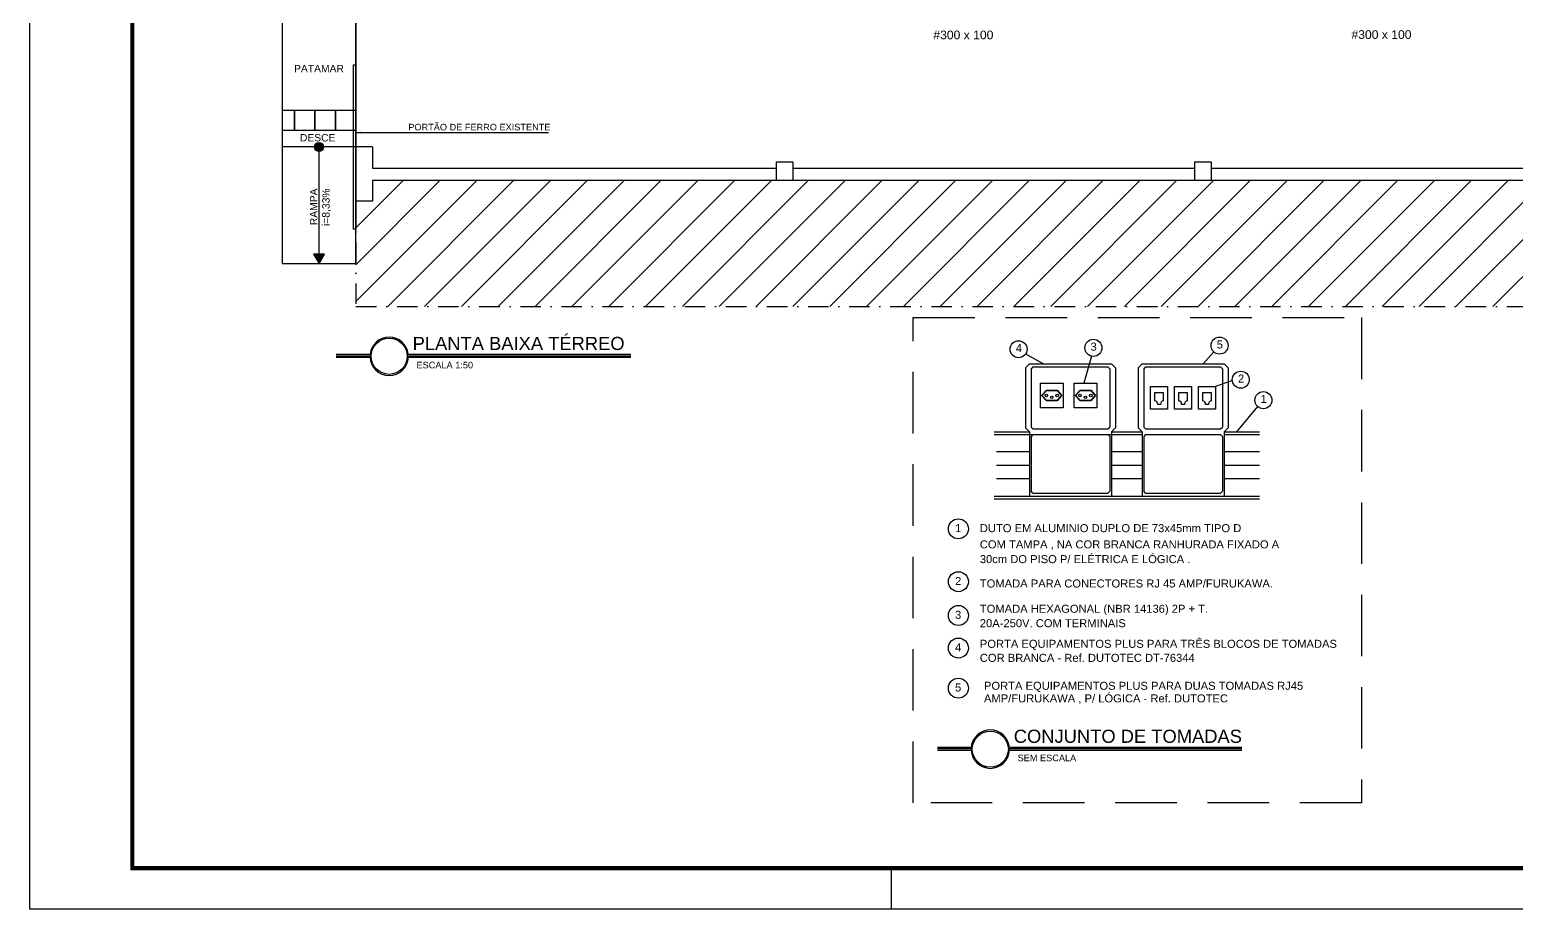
# Model space of a CAD drawing. Header units: millimetres. Extents: x 55 to 8505, y 218 to 3188.
# Drawn here: x 55 to 1867, y 218 to 1290 of the extents above; entities that cross this region are included whole.
import ezdxf
from ezdxf.enums import TextEntityAlignment as Align

# ---------------------------------------------------------------- set-up
doc = ezdxf.new("R2010")
doc.units = ezdxf.units.MM
doc.linetypes.add('DASHDOT2', pattern=[0.5, 0.25, -0.125, 0, -0.125])
doc.linetypes.add('HIDDEN', pattern=[0.375, 0.25, -0.125])
for name, color, linetype in [('03', 3, 'Continuous'), ('07', 7, 'Continuous'), ('ARQ', 8, 'Continuous'), ('LEGENDA', 7, 'Continuous'), ('OUTROS', 3, 'Continuous'), ('ptotel', 3, 'Continuous'), ('TELECO', 6, 'Continuous'), ('texto01', 3, 'Continuous')]:
    doc.layers.add(name, color=color, linetype=linetype)
doc.layers.add('M-Textos fios', color=7, linetype='Continuous', lineweight=20)
doc.layers.add('TEXTO', color=7, linetype='Continuous', lineweight=20)
doc.styles.add('Arial', font='Arial.ttf')
doc.styles.get("Standard").update_dxf_attribs({"font": 'Arial.ttf'})
doc.dimstyles.new('COTA 50', dxfattribs={"dimscale": 0.5, "dimtxt": 16, "dimasz": 12, "dimexe": 16, "dimexo": 10, "dimgap": 5, "dimtad": 1, "dimrnd": 0.5, "dimtxsty": 'Arial', "dimblk": 'ARCHTICK', "dimcen": 2.5, "dimdle": 16, "dimclrd": 8, "dimclre": 8, "dimclrt": 7, "dimadec": 0, "dimazin": 0, "dimtfac": 1, "dimtmove": 1, "dimatfit": 3, "dimfxl": 1, "dimarcsym": 0})

# ---------------------------------------------------------------- blocks, each defined once
blk = doc.blocks.new('A1 sem aba')
at = {"layer": 'LEGENDA'}
blk.add_line((-148, 1), (-148, 0), dxfattribs=at)
blk.add_lwpolyline([(-169, 59.4), (0, 59.4), (0, 0), (-169, 0), (-169, 59.4)], close=True, dxfattribs=at)
at = {"layer": 'LEGENDA', "const_width": 0.1}
blk.add_lwpolyline([(-1, 58.4), (-1, 1), (-166.5, 1), (-166.5, 58.4)], close=True, dxfattribs=at)
blk = doc.blocks.new('_ArchTick')
at = {"layer": 'TEXTO', "color": 0, "const_width": 0.15}
blk.add_lwpolyline([(-0.5, -0.5), (0.5, 0.5)], dxfattribs=at)

msp = doc.modelspace()

# ---------------------------------------------------------------- hatches: boundary and pattern name
at = {"layer": 'ARQ'}
h = msp.add_hatch(color=8, dxfattribs=at)
edge = h.paths.add_edge_path()
edge.add_arc((407.555, 1146.828), 5.55, 0, 360)
h = msp.add_hatch(dxfattribs=at)
h.set_pattern_fill('ANSI31', color=8, scale=10, style=0)
h.set_pattern_definition([(45, (452.555, 823.84), (-22.45064, 22.45064), [])])
edge = h.paths.add_edge_path(flags=16)
edge.add_line((2999.555, 1105.828), (2902.555, 1105.828))
edge.add_arc((3002.555, 1105.828), 100, 180, 268.280869)
edge.add_line((2999.555, 1005.873), (2999.555, 1105.828))
h.paths.add_polyline_path([(5570.555, 1095.828), (5530.555, 1095.828), (5530.555, 952.335), (5570.555, 952.335)])
h.paths.add_polyline_path([(5518.555, 1095.828), (5103.555, 1095.828), (5077.555, 1095.828), (5077.555, 1085.828), (5077.555, 952.335), (5518.555, 952.335)])
edge = h.paths.add_edge_path()
edge.add_line((5077.555, 1085.828), (5057.555, 1085.828))
edge.add_line((5057.555, 1085.828), (5057.555, 1105.828))
edge.add_line((5057.555, 1105.828), (4312.555, 1105.828))
edge.add_line((4312.555, 1105.828), (4312.555, 1055.828))
edge.add_line((4312.555, 1055.828), (4297.555, 1055.828))
edge.add_line((4297.555, 1055.828), (4297.555, 1105.828))
edge.add_line((4297.555, 1105.828), (3022.555, 1105.828))
edge.add_line((3022.555, 1105.828), (3005.055, 1105.828))
edge.add_line((3005.055, 1105.828), (3002.555, 1105.828))
edge.add_line((3002.555, 1105.828), (3002.555, 1005.828))
edge.add_line((3002.555, 1005.828), (2999.555, 1005.828))
edge.add_line((2999.555, 1005.828), (2999.555, 1005.873))
edge.add_arc((3002.555, 1105.828), 100, 180, 268.280869, ccw=False)
edge.add_line((2902.555, 1105.828), (472.555, 1105.828))
edge.add_line((472.555, 1105.828), (472.555, 1080.828))
edge.add_line((472.555, 1080.828), (452.555, 1080.828))
edge.add_line((452.555, 1080.828), (452.555, 952.335))
edge.add_line((452.555, 952.335), (5077.555, 952.335))
edge.add_line((5077.555, 952.335), (5077.555, 1085.828))
edge = h.paths.add_edge_path(flags=17)
edge.add_line((3002.555, 1105.828), (2999.555, 1105.828))
edge.add_line((2999.555, 1105.828), (2999.555, 1005.873))
edge.add_arc((3002.555, 1105.828), 100, 268.280869, 270)
edge.add_line((3002.555, 1005.828), (3002.555, 1105.828))
h.paths.add_polyline_path([(5570.555, 952.335), (5587.229, 952.335), (5587.229, 1095.828), (5570.555, 1095.828)])
h.paths.add_polyline_path([(5518.555, 952.335), (5530.555, 952.335), (5530.555, 1095.828), (5518.555, 1095.828)])
msp.add_hatch(color=8, dxfattribs=at).paths.add_polyline_path([(407.555, 1004.828), (414.176, 1016.295), (400.935, 1016.295)])

# ---------------------------------------------------------------- linework, layer by layer
at = {"layer": '03', "linetype": 'ByBlock'}
for p, q in [((1288.296, 844.05), (1294.193, 850.551)), ((1294.193, 837.549), (1288.296, 844.05)), ((1288.959, 844.05), (1294.411, 850.059)), ((1294.411, 838.041), (1288.959, 844.05)), ((1294.193, 850.551), (1307.299, 850.551)), ((1307.299, 837.549), (1294.193, 837.549)), ((1294.411, 850.059), (1307.081, 850.059)), ((1307.081, 838.041), (1294.411, 838.041)), ((1307.081, 850.059), (1312.533, 844.05)), ((1312.533, 844.05), (1307.081, 838.041)), ((1307.299, 850.551), (1313.196, 844.05)), ((1313.196, 844.05), (1307.299, 837.549)), ((1329.32, 844.05), (1335.218, 850.551)), ((1335.218, 837.549), (1329.32, 844.05)), ((1329.984, 844.05), (1335.435, 850.059)), ((1335.435, 838.041), (1329.984, 844.05)), ((1335.218, 850.551), (1348.324, 850.551)), ((1348.324, 837.549), (1335.218, 837.549)), ((1335.435, 850.059), (1348.106, 850.059)), ((1348.106, 838.041), (1335.435, 838.041)), ((1348.106, 850.059), (1353.557, 844.05)), ((1353.557, 844.05), (1348.106, 838.041)), ((1348.324, 850.551), (1354.221, 844.05)), ((1354.221, 844.05), (1348.324, 837.549))]:
    msp.add_line(p, q, dxfattribs=at)
for centre, radius in [((1294.193, 844.05), 1.52), ((1300.746, 841.817, -876.096), 1.523), ((1307.299, 844.05), 1.723), ((1335.218, 844.05), 1.52), ((1341.771, 841.817, -876.096), 1.523), ((1348.324, 844.05), 1.723)]:
    msp.add_circle(centre, radius, dxfattribs=at)
at = {"layer": '07'}
for p, q in [((1268.896, 894.628), (1290.476, 882.468)), ((1349.379, 891.971), (1339.668, 859.257)), ((1498.253, 897.217), (1484.752, 882.26)), ((1520.864, 862.253), (1500.469, 854.982)), ((1551.585, 830.803), (1526.038, 799.847))]:
    msp.add_line(p, q, dxfattribs=at)
at = {"layer": '07', "linetype": 'Continuous'}
for centre, radius in [((1260.267, 900.376), 10.368), ((1351.453, 902.13), 10.368), ((1505.326, 904.798), 10.368), ((1531.176, 863.329), 10.368), ((1558.659, 838.384), 10.368), ((1186.908, 681.635), 12.193), ((1186.908, 617.247), 12.193), ((1186.908, 576.088), 12.193), ((1186.908, 536.397), 12.193), ((1186.908, 487.533), 12.193)]:
    msp.add_circle(centre, radius, dxfattribs=at)
at = {"layer": 'ARQ', "color": 8}
for p, q in [((452.555, 1366.828), (452.555, 1146.828)), ((472.555, 1146.828), (452.555, 1146.828)), ((428.559, 894.399), (469.798, 894.399)), ((428.559, 892.532), (471.066, 892.532)), ((428.559, 890.665), (469.683, 890.665)), ((515.043, 892.532), (787.658, 892.532)), ((516.311, 894.399), (787.658, 894.399)), ((516.427, 890.665), (787.658, 890.665)), ((1161.326, 415.817), (1202.565, 415.817)), ((1161.326, 413.951), (1203.834, 413.951)), ((1161.326, 412.084), (1202.45, 412.084)), ((1247.811, 413.951), (1532.292, 413.951)), ((1249.079, 415.817), (1532.292, 415.817)), ((1249.194, 412.084), (1532.292, 412.084))]:
    msp.add_line(p, q, dxfattribs=at)
at = {"layer": 'ARQ', "color": 8, "linetype": 'DASHDOT2', "ltscale": 100}
msp.add_line((452.555, 952.335), (5587.304, 952.335), dxfattribs=at)
at = {"layer": 'ARQ', "color": 8}
for points in [[(452.555, 1366.828), (362.555, 1366.828), (362.555, 1004.828), (452.555, 1004.828)], [(377.555, 1191.828), (402.555, 1191.828), (402.555, 1166.828), (377.555, 1166.828)], [(402.555, 1191.828), (427.555, 1191.828), (427.555, 1166.828), (402.555, 1166.828)], [(427.555, 1191.828), (452.555, 1191.828), (452.555, 1166.828), (427.555, 1166.828)], [(362.555, 1146.828), (362.555, 1004.828), (452.555, 1004.828), (452.555, 1146.828)], [(407.555, 1004.828), (414.176, 1016.295), (400.935, 1016.295)]]:
    msp.add_lwpolyline(points, close=True, dxfattribs=at)
for points in [[(452.555, 1366.828), (362.555, 1366.828), (362.555, 1146.828)], [(449.555, 1246.828), (452.555, 1246.828), (452.555, 1046.828), (449.555, 1046.828), (449.555, 1246.828)], [(362.555, 1191.828), (377.555, 1191.828), (377.555, 1166.828), (362.555, 1166.828)], [(407.555, 1004.828), (407.555, 1146.828)]]:
    msp.add_lwpolyline(points, dxfattribs=at)
at = {"layer": 'ARQ', "color": 8, "linetype": 'Continuous'}
for points in [[(2515.055, 1120.828), (2902.555, 1120.828), (2902.555, 1105.828), (472.555, 1105.828), (472.555, 1080.828), (452.555, 1080.828), (452.555, 1146.828)], [(472.555, 1146.828), (472.555, 1120.828), (965.055, 1120.828)], [(985.055, 1120.828), (1475.055, 1120.828)], [(1495.055, 1120.828), (1985.055, 1120.828)]]:
    msp.add_lwpolyline(points, dxfattribs=at)
for points in [[(965.055, 1128.828), (985.055, 1128.828), (985.055, 1105.828), (965.055, 1105.828)], [(1475.055, 1128.828), (1495.055, 1128.828), (1495.055, 1105.828), (1475.055, 1105.828)]]:
    msp.add_lwpolyline(points, close=True, dxfattribs=at)
at = {"layer": 'ARQ', "color": 8, "linetype": 'DASHDOT2', "ltscale": 100}
msp.add_lwpolyline([(452.555, 1080.828), (452.555, 952.335)], dxfattribs=at)
at = {"layer": 'ARQ', "color": 8}
for centre, radius in [((407.555, 1146.828), 5.55), ((493.055, 891.813), 22), ((1225.822, 413.232), 22)]:
    msp.add_circle(centre, radius, dxfattribs=at)
for centre, start, end in [((493.055, 891.813), 6.343055, 173.656945), ((493.055, 891.813), 182.81223, 357.18777), ((1225.822, 413.232), 6.343055, 173.656945), ((1225.822, 413.232), 182.81223, 357.18777)]:
    msp.add_arc(centre, 23.4, start, end, dxfattribs=at)
at = {"layer": 'OUTROS'}
for p, q in [((1273.429, 882.468), (1268.542, 877.581)), ((1268.542, 877.581), (1268.542, 804.734)), ((1273.429, 882.468), (1373.653, 882.468)), ((1277.793, 879.012), (1275.454, 876.673)), ((1275.454, 876.673), (1275.454, 805.642)), ((1277.793, 879.012), (1369.289, 879.012)), ((1369.289, 879.012), (1371.629, 876.673)), ((1371.629, 876.673), (1371.629, 805.642)), ((1373.653, 882.468), (1378.541, 877.581)), ((1378.541, 877.581), (1378.541, 804.734)), ((1410.761, 882.468), (1405.874, 877.581)), ((1405.874, 877.581), (1405.874, 804.734)), ((1410.761, 882.468), (1510.986, 882.468)), ((1415.125, 879.012), (1412.786, 876.673)), ((1412.786, 876.673), (1412.786, 805.642)), ((1415.125, 879.012), (1506.622, 879.012)), ((1506.622, 879.012), (1508.961, 876.673)), ((1508.961, 876.673), (1508.961, 805.642)), ((1510.986, 882.468), (1515.873, 877.581)), ((1515.873, 877.581), (1515.873, 804.734)), ((1286.922, 859.257), (1314.57, 859.257)), ((1286.922, 828.844), (1286.922, 859.257)), ((1314.57, 859.257), (1314.57, 828.844)), ((1327.947, 828.844), (1327.947, 859.257)), ((1327.947, 859.257), (1355.595, 859.257)), ((1355.595, 859.257), (1355.595, 828.844)), ((1421.278, 854.982), (1442.014, 854.982)), ((1421.278, 827.333), (1421.278, 854.982)), ((1442.014, 854.982), (1442.014, 827.333)), ((1450.505, 854.982), (1471.242, 854.982)), ((1450.505, 827.333), (1450.505, 854.982)), ((1471.242, 854.982), (1471.242, 827.333)), ((1479.733, 854.982), (1500.469, 854.982)), ((1479.733, 827.333), (1479.733, 854.982)), ((1500.469, 854.982), (1500.469, 827.333)), ((1314.57, 828.844), (1286.922, 828.844)), ((1355.595, 828.844), (1327.947, 828.844)), ((1442.014, 827.333), (1421.278, 827.333)), ((1471.242, 827.333), (1450.505, 827.333)), ((1500.469, 827.333), (1479.733, 827.333)), ((1273.429, 799.847), (1268.542, 804.734)), ((1273.429, 799.847), (1273.429, 721.534)), ((1277.793, 803.303), (1275.454, 805.642)), ((1277.793, 803.303), (1369.289, 803.303)), ((1369.289, 803.303), (1371.629, 805.642)), ((1373.653, 799.847), (1378.541, 804.734)), ((1373.653, 799.847), (1373.653, 721.534)), ((1410.761, 799.847), (1405.874, 804.734)), ((1410.761, 799.847), (1410.761, 721.534)), ((1415.125, 803.303), (1412.786, 805.642)), ((1415.125, 803.303), (1506.622, 803.303)), ((1506.622, 803.303), (1508.961, 805.642)), ((1510.986, 799.847), (1515.873, 804.734)), ((1510.986, 799.847), (1510.986, 721.534)), ((1277.793, 796.391), (1275.454, 794.051)), ((1275.454, 794.051), (1275.454, 727.33)), ((1277.793, 796.391), (1369.289, 796.391)), ((1369.289, 796.391), (1371.629, 794.051)), ((1371.629, 794.051), (1371.629, 727.33)), ((1415.125, 796.391), (1412.786, 794.051)), ((1412.786, 794.051), (1412.786, 727.33)), ((1415.125, 796.391), (1506.622, 796.391)), ((1506.622, 796.391), (1508.961, 794.051)), ((1508.961, 794.051), (1508.961, 727.33)), ((1277.793, 724.99), (1275.454, 727.33)), ((1277.793, 724.99), (1369.289, 724.99)), ((1369.289, 724.99), (1371.629, 727.33)), ((1415.125, 724.99), (1412.786, 727.33)), ((1415.125, 724.99), (1506.622, 724.99)), ((1506.622, 724.99), (1508.961, 727.33))]:
    msp.add_line(p, q, dxfattribs=at)
at = {"layer": 'OUTROS', "color": 3}
for p, q in [((1230.489, 799.847), (1273.429, 799.847)), ((1373.653, 799.847), (1391.708, 799.847)), ((1391.708, 799.847), (1410.761, 799.847)), ((1510.986, 799.847), (1553.968, 799.847)), ((1230.489, 718.078), (1553.968, 718.078))]:
    msp.add_line(p, q, dxfattribs=at)
at = {"layer": 'OUTROS', "color": 7}
for p, q in [((1230.489, 796.391), (1391.708, 796.391)), ((1391.708, 796.391), (1410.761, 796.391)), ((1510.986, 796.391), (1553.968, 796.391)), ((1230.489, 721.534), (1553.968, 721.534))]:
    msp.add_line(p, q, dxfattribs=at)
at = {"layer": 'OUTROS', "color": 252}
for p, q in [((1233.189, 775.647), (1273.429, 775.647)), ((1373.653, 775.647), (1391.708, 775.647)), ((1391.708, 775.647), (1410.761, 775.647)), ((1510.986, 775.647), (1553.968, 775.647)), ((1233.189, 759.27), (1273.429, 759.27)), ((1373.653, 759.27), (1391.708, 759.27)), ((1391.708, 759.27), (1410.761, 759.27)), ((1510.986, 759.27), (1553.968, 759.27)), ((1233.189, 742.894), (1273.429, 742.894)), ((1373.653, 742.894), (1391.708, 742.894)), ((1391.708, 742.894), (1410.761, 742.894)), ((1510.986, 742.894), (1553.968, 742.894))]:
    msp.add_line(p, q, dxfattribs=at)
at = {"layer": 'ptotel', "linetype": 'Continuous'}
for points in [[(1436.726, 837.482, 0.46046148), (1433.494, 832.929), (1429.842, 832.929, 0.44371797), (1426.259, 837.482), (1426.259, 847.869), (1436.726, 847.869)], [(1465.954, 837.482, 0.46046148), (1462.722, 832.929), (1459.07, 832.929, 0.44371797), (1455.487, 837.482), (1455.487, 847.869), (1465.954, 847.869)], [(1495.182, 837.482, 0.46046148), (1491.95, 832.929), (1488.298, 832.929, 0.44371797), (1484.715, 837.482), (1484.715, 847.869), (1495.182, 847.869)]]:
    msp.add_lwpolyline(points, format="xyb", close=True, dxfattribs=at)
at = {"layer": 'TELECO', "color": 6, "linetype": 'HIDDEN', "ltscale": 300}
msp.add_lwpolyline([(1131.991, 938.907), (1678.128, 938.907), (1678.128, 347.714), (1131.991, 347.714)], close=True, dxfattribs=at)

# ---------------------------------------------------------------- block references
at = {"layer": 'LEGENDA', "xscale": 49.99999999947613, "yscale": 49.99999999947613, "zscale": 49.99999999947613}
msp.add_blockref('A1 sem aba', (8504.901, 218.18), dxfattribs=at)

# ---------------------------------------------------------------- texts
at = {"layer": 'ARQ', "color": 8, "style": 'Arial'}
msp.add_text('DESCE', height=9, dxfattribs=at).set_placement((405.922, 1158.077), align=Align.MIDDLE_CENTER)
at = {"layer": 'ARQ', "color": 8, "linetype": 'ByBlock', "style": 'Arial'}
msp.add_text('i=8,33%%%', height=9, rotation=90, dxfattribs=at).set_placement((423.145, 1096.292), align=Align.BOTTOM_RIGHT)
at = {"layer": 'ARQ', "color": 8, "style": 'Arial'}
for s, height, p in [('PLANTA BAIXA TÉRREO', 16, (521.661, 899.495)), ('ESCALA 1:50', 8, (526.367, 877.132)), ('CONJUNTO DE TOMADAS', 16, (1254.429, 420.914)), ('SEM ESCALA ', 8, (1259.135, 398.55))]:
    msp.add_text(s, height=height, dxfattribs=at).set_placement(p)
at = {"layer": 'ARQ', "color": 8, "linetype": 'ByBlock', "insert": (407.491, 1246.851), "char_height": 9, "width": 33.78581, "attachment_point": 2, "style": 'Arial'}
msp.add_mtext('PATAMAR', dxfattribs=at)
at = {"layer": 'ARQ', "color": 8, "insert": (516.394, 1166.916), "char_height": 8, "width": 206.29973, "attachment_point": 7, "style": 'Arial'}
msp.add_mtext('PORTÃO DE FERRO EXISTENTE', dxfattribs=at)
at = {"layer": 'ARQ', "color": 8, "linetype": 'ByBlock', "insert": (396.532, 1073.866), "char_height": 9, "width": 33.78581, "attachment_point": 2, "rotation": 90, "style": 'Arial'}
msp.add_mtext('RAMPA', dxfattribs=at)
at = {"layer": 'M-Textos fios', "char_height": 10.59, "width": 127.08, "attachment_point": 7, "line_spacing_factor": 0.798, "style": 'Arial'}
for insert in [(1156.405, 1277.873), (1666.055, 1278.323)]:
    msp.add_mtext('#300 x 100', dxfattribs=dict(at, insert=insert))
at = {"layer": 'texto01', "linetype": 'Continuous'}
for s, height, p in [('4', 9.754, (1256.811, 896.92)), ('3', 9.754, (1347.997, 898.674)), ('5', 9.754, (1501.87, 901.342)), ('2', 9.754, (1527.72, 859.873)), ('1', 9.754, (1555.203, 834.928)), ('1', 9.754, (1182.844, 677.571)), ('DUTO EM ALUMINIO DUPLO DE 73x45mm TIPO D', 9.75425, (1213.055, 677.571)), ('COM TAMPA , NA COR BRANCA RANHURADA FIXADO A', 9.75425, (1213.055, 657.807)), ('30cm DO PISO P/ ELÉTRICA E LÓGICA .', 9.75425, (1213.055, 639.84)), ('2', 9.754, (1182.844, 613.183)), ('TOMADA PARA CONECTORES RJ 45 AMP/FURUKAWA.', 9.75425, (1213.055, 610.164)), ('3', 9.754, (1182.844, 572.024)), ('TOMADA HEXAGONAL (NBR 14136) 2P + T.', 9.75425, (1213.055, 579.392)), ('20A-250V. COM TERMINAIS', 9.75425, (1213.055, 561.788)), ('PORTA EQUIPAMENTOS PLUS PARA TRÊS BLOCOS DE TOMADAS  ', 9.75425, (1213.055, 536.679)), ('4', 9.754, (1182.844, 532.333)), ('COR BRANCA - Ref. DUTOTEC DT-76344', 9.75425, (1213.055, 519.592)), ('5', 9.754, (1182.844, 483.468)), ('PORTA EQUIPAMENTOS PLUS PARA DUAS TOMADAS RJ45', 9.75425, (1218.075, 485.561)), ('AMP/FURUKAWA , P/ LÓGICA - Ref. DUTOTEC ', 9.75425, (1218.075, 470.187))]:
    msp.add_text(s, height=height, dxfattribs=at).set_placement(p)

# ---------------------------------------------------------------- leaders
at = {"layer": 'ARQ', "color": 8, "annotation_type": 0, "has_hookline": 1, "hookline_direction": 0, "text_width": 170.805}
msp.add_leader([(452.555, 1164.416), (513.894, 1164.416)], dimstyle='COTA 50', override={"dimgap": 5, "dimtad": 1}, dxfattribs=at)

doc.saveas('drawing.dxf')
